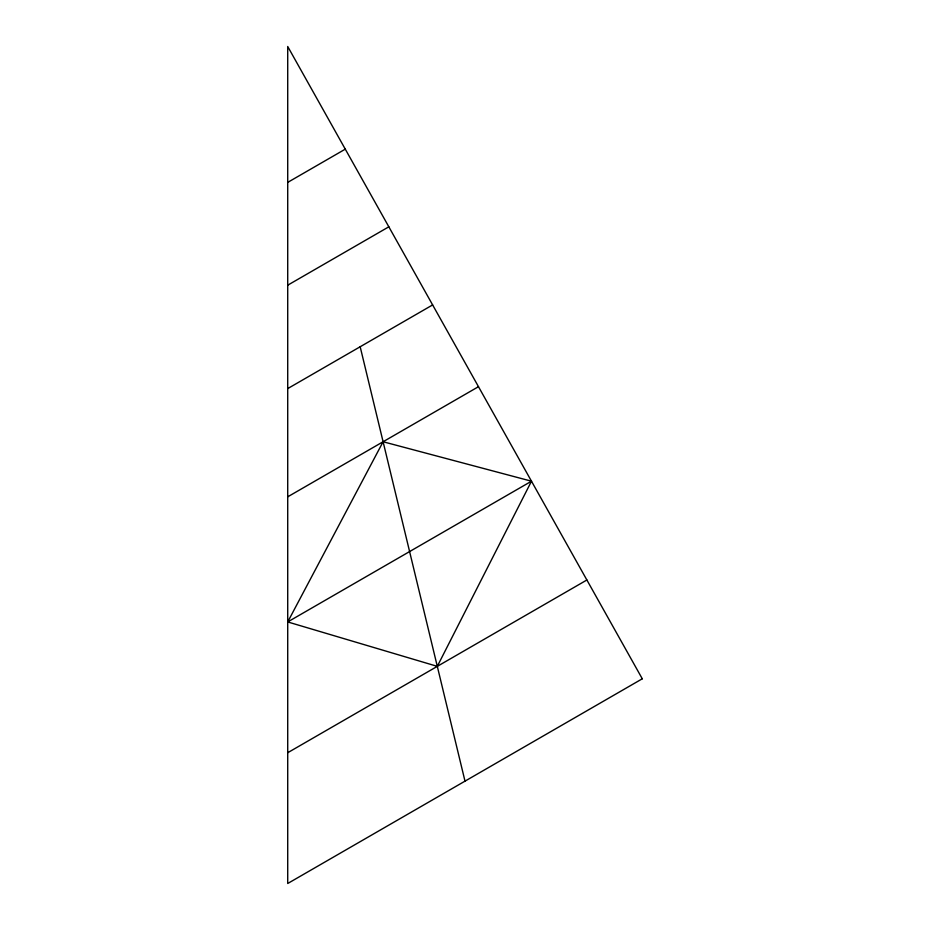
<?xml version="1.0" encoding="UTF-8"?>
<svg xmlns="http://www.w3.org/2000/svg" width="930" height="930" viewBox="0 0 930 930"><rect width="100%" height="100%" fill="white"/><g stroke="black" fill="none" stroke-linecap="round" stroke-linejoin="round"><path stroke-width="1.4" d="M531.483 481.205L437.298 666.357L287.719 621.938L383.102 441.75L531.483 481.205L287.719 621.938M287.719 182.385L345.286 149.149M287.719 285.196L388.833 226.815M287.719 388.589L432.636 304.924M287.719 496.818L478.485 386.682M287.719 752.719L586.876 579.995M360.177 346.762L465 781.142M642.281 678.795L287.719 883.5L287.719 46.5L642.281 678.795"/></g></svg>
